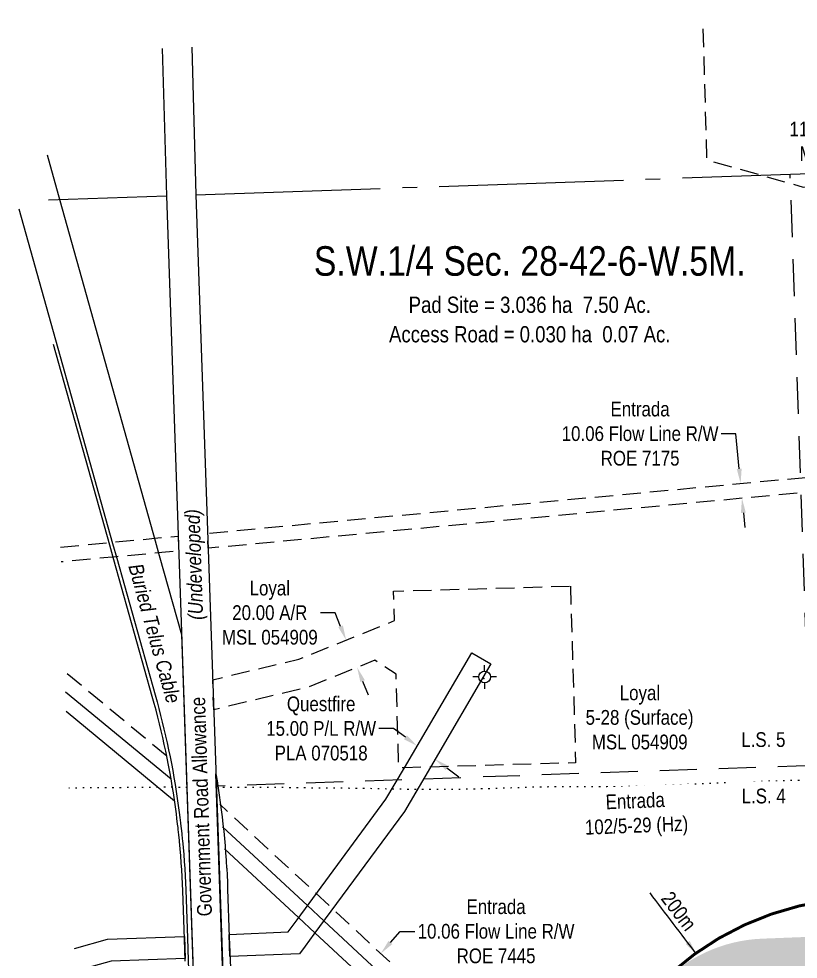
# Model space of a CAD drawing. Extents: x 646312 to 648602, y 5834187 to 5835949.
# Drawn here: x 647548 to 648077, y 5834686 to 5835324 of the extents above; entities that cross this region are included whole.
import ezdxf
from ezdxf.enums import TextEntityAlignment as Align

# ---------------------------------------------------------------- set-up
doc = ezdxf.new("R2010")
doc.units = 0
doc.header["$LTSCALE"] = 5
doc.header["$PDSIZE"] = 0.5
for name, pattern in [('foc-ACCESSROAD', [3.75, 2.5, -1.25]), ('foc-BUFFER', [16.75, 15, -1.75]), ('foc-DOT', [1, 0.2, -0.8]), ('foc-FLOWLINE', [3.75, 2.5, -1.25]), ('foc-LSD', [8, 5, -3]), ('foc-QUARTERLINE', [33, 25, -3, 2, -3])]:
    doc.linetypes.add(name, pattern=pattern)
doc.layers.get('Defpoints').update_dxf_attribs({"color": 9})
for name, color, linetype in [('AS-DRILL', 8, 'foc-DOT'), ('AS-DRILL-T', 8, 'Continuous'), ('AS-TELUS', 224, 'foc-TEL'), ('AUX-BUFFER', 7, 'foc-BUFFER'), ('C-SYMBOL', 7, 'Continuous'), ('C-WS', 13, 'foc-ACCESSROAD'), ('F-FLOWLINE', 190, 'foc-FLOWLINE'), ('F-RW', 190, 'Continuous'), ('F-WS', 190, 'foc-ACCESSROAD'), ('F-WS-S', 8, 'Continuous'), ('L-AREAREQUIRED', 7, 'Continuous'), ('L-AREAWORK', 5, 'Continuous'), ('L-ROAD-T', 7, 'Continuous'), ('L-SEC', 7, 'Continuous'), ('L-SECQ', 8, 'foc-QUARTERLINE'), ('L-SECTION-LSD', 7, 'foc-LSD'), ('L-TITLEDB', 4, 'Continuous'), ('P-BUFFER-H 30m', 51, 'Continuous')]:
    doc.layers.add(name, color=color, linetype=linetype)
for name, color, linetype, lineweight in [('C-WS-T', 13, 'Continuous', 9), ('F-AR-T', 190, 'Continuous', 9), ('F-FLOWLINE-T', 190, 'Continuous', 9), ('F-RW-T', 190, 'Continuous', 9), ('F-WS-T', 190, 'Continuous', 9), ('T-TEXT', 48, 'Continuous', 18)]:
    doc.layers.add(name, color=color, linetype=linetype, lineweight=lineweight)
doc.layers.add('oil_and_gas_wells_dh', color=7, linetype='Continuous', true_color=0x047e0d)
doc.layers.add('oil_and_gas_wells_pt', color=7, linetype='Continuous', true_color=0x53dfc1)
doc.styles.add('100L', font='ARIALN.TTF', dxfattribs={"height": 11})
doc.styles.add('175L', font='ARIALN.TTF', dxfattribs={"height": 20})
doc.styles.add('80CG', font='ARIALN.TTF', dxfattribs={"height": 10})
doc.styles.add('80L', font='ARIALN.TTF', dxfattribs={"height": 10})
doc.styles.add('80LS', font='ARIALNI.TTF', dxfattribs={"height": 10})
doc.styles.add('foc-LtypeFont', font='ARIALN.TTF', dxfattribs={"height": 7.35})
doc.linetypes.add('foc-TEL', pattern='A,2,-1,["T",foc-LtypeFont,S=0.2,R=0,X=-0.425,Y=-0.75],-1.24,8', length=12.24)
doc.dimstyles.new('CG2011', dxfattribs={"dimscale": 5, "dimtxt": 9, "dimasz": 2, "dimexe": 0.2, "dimexo": 0.0625, "dimgap": 0.5, "dimtad": 0, "dimtih": 1, "dimtoh": 1, "dimzin": 0, "dimdsep": 46, "dimtxsty": '80CG', "dimcen": 0.1, "dimse1": 1, "dimse2": 1, "dimclrd": 256, "dimclrt": 256, "dimaunit": 1, "dimadec": 4, "dimazin": 0, "dimtfac": 0.06, "dimtofl": 0, "dimtmove": 0, "dimatfit": 1, "dimfxl": 0.2, "dimtolj": 1, "dimtzin": 0, "dimlwd": -1, "dimarcsym": 0})
doc.dimstyles.new('Compass 5 000', dxfattribs={"dimscale": 5, "dimtxt": 9, "dimasz": 2, "dimexe": 0.2, "dimexo": 0.0625, "dimgap": 0.5, "dimtad": 0, "dimtih": 1, "dimtoh": 1, "dimzin": 0, "dimdsep": 46, "dimtxsty": '80CG', "dimcen": 0.1, "dimse1": 1, "dimse2": 1, "dimclrd": 256, "dimclrt": 256, "dimaunit": 1, "dimadec": 4, "dimazin": 0, "dimtfac": 0.06, "dimtofl": 0, "dimtmove": 0, "dimatfit": 1, "dimfxl": 0.2, "dimtolj": 1, "dimtzin": 0, "dimlwd": -1, "dimarcsym": 0})

# ---------------------------------------------------------------- blocks, each defined once
blk = doc.blocks.new('*D423')
at = {"layer": 'Defpoints', "color": 0, "transparency": 16777216}
for p in [(647770, 5834902.44), (647770.01, 5834902.45), (647777.47, 5834883.9)]:
    blk.add_point(p, dxfattribs=at)
at = {"layer": 'F-AR-T', "transparency": 16777216}
for p, q in [((647762.54, 5834921), (647752.54, 5834921)), ((647766.27, 5834911.72), (647762.54, 5834921)), ((647781.19, 5834874.62), (647784.92, 5834865.34))]:
    blk.add_line(p, q, dxfattribs=at)
for points in [[(647767.81, 5834912.34), (647764.72, 5834911.1), (647770, 5834902.44)], [(647782.74, 5834875.24), (647779.65, 5834874), (647777.46, 5834883.9)]]:
    blk.add_solid(points, dxfattribs=at)
at = {"layer": 'F-AR-T', "transparency": 16777216, "insert": (647718.24, 5834921), "char_height": 10, "attachment_point": 5, "style": '80CG'}
blk.add_mtext('\\A1;Loyal\\P20.00 A/R\\PMSL 054909', dxfattribs=at)
blk = doc.blocks.new('*D430')
at = {"layer": 'Defpoints', "color": 0, "transparency": 16777216}
for p in [(648028.96, 5835007.88), (648037.47, 5835008.67), (648029.9, 5834997.85)]:
    blk.add_point(p, dxfattribs=at)
at = {"layer": 'F-FLOWLINE-T', "transparency": 16777216}
for p, q in [((648034.32, 5835042.42), (648024.32, 5835042.42)), ((648036.54, 5835018.63), (648034.32, 5835042.42)), ((648039.34, 5834988.69), (648040.27, 5834978.74))]:
    blk.add_line(p, q, dxfattribs=at)
for points in [[(648038.2, 5835018.78), (648034.88, 5835018.47), (648037.47, 5835008.67)], [(648041, 5834988.85), (648037.68, 5834988.54), (648038.41, 5834998.65)]]:
    blk.add_solid(points, dxfattribs=at)
at = {"layer": 'F-FLOWLINE-T', "transparency": 16777216, "insert": (647969.32, 5835042.42), "char_height": 10, "attachment_point": 5, "style": '80CG'}
blk.add_mtext('\\A1;Entrada\\P10.06 Flow Line R/W\\PROE 7175', dxfattribs=at)
blk = doc.blocks.new('*D431')
at = {"layer": 'Defpoints', "color": 0, "transparency": 16777216}
for p in [(647786.84, 5834682.3), (647913.59, 5834584.52), (647906.96, 5834576.96)]:
    blk.add_point(p, dxfattribs=at)
at = {"layer": 'F-FLOWLINE-T', "transparency": 16777216}
for p, q in [((647800.07, 5834697.39), (647806.66, 5834704.9)), ((647806.66, 5834704.9), (647816.66, 5834704.9)), ((647780.25, 5834674.78), (647773.65, 5834667.26))]:
    blk.add_line(p, q, dxfattribs=at)
for points in [[(647798.82, 5834698.49), (647801.32, 5834696.29), (647793.48, 5834689.87)], [(647778.99, 5834675.88), (647781.5, 5834673.68), (647786.84, 5834682.3)]]:
    blk.add_solid(points, dxfattribs=at)
at = {"layer": 'F-FLOWLINE-T', "transparency": 16777216, "insert": (647871.66, 5834704.9), "char_height": 10, "attachment_point": 5, "style": '80CG'}
blk.add_mtext('\\A1;Entrada\\P10.06 Flow Line R/W\\PROE 7445', dxfattribs=at)
blk = doc.blocks.new('*D432')
at = {"layer": 'Defpoints', "color": 0, "transparency": 16777216}
for p in [(647830.33, 5834821.67), (647778.73, 5834776.98), (647790.82, 5834768.07)]:
    blk.add_point(p, dxfattribs=at)
at = {"layer": 'F-RW-T', "transparency": 16777216}
for p, q in [((647802.14, 5834842.45), (647792.14, 5834842.45)), ((647810.19, 5834836.51), (647802.14, 5834842.45)), ((647838.38, 5834815.74), (647846.43, 5834809.8))]:
    blk.add_line(p, q, dxfattribs=at)
for points in [[(647811.18, 5834837.86), (647809.2, 5834835.17), (647818.24, 5834830.58)], [(647839.37, 5834817.08), (647837.39, 5834814.4), (647830.33, 5834821.67)]]:
    blk.add_solid(points, dxfattribs=at)
at = {"layer": 'F-RW-T', "transparency": 16777216, "insert": (647753.06, 5834842.45), "char_height": 10, "attachment_point": 5, "style": '80CG'}
blk.add_mtext('\\A1;Questfire\\P15.00 P/L R/W\\PPLA 070518', dxfattribs=at)
blk = doc.blocks.new('GABD')
for p, q in [((0, 0.81), (0, 1.62)), ((-0.81, 0), (-1.62, 0)), ((1.62, 0), (0.81, 0)), ((0, -0.81), (0, -1.62))]:
    blk.add_line(p, q)
blk.add_circle((0, 0), 0.8)

msp = doc.modelspace()

# ---------------------------------------------------------------- hatches: boundary and pattern name
at = {"layer": 'P-BUFFER-H 30m'}
h = msp.add_hatch(color=256, dxfattribs=at)
h.dxf.hatch_style = 1
edge = h.paths.add_edge_path()
edge.add_line((648013.413, 5834348.4), (647994.147, 5834366.317))
edge.add_arc((648062.247, 5834439.545), 100, 182.25067, 227.077781, ccw=False)
edge.add_line((647962.324, 5834435.618), (647956.017, 5834596.094))
edge.add_arc((648055.94, 5834600.021), 100, 92.250366, 182.25067, ccw=False)
edge.add_line((648052.013, 5834699.944), (648221.85, 5834706.618))
edge.add_arc((648225.777, 5834606.695), 100, 2.240571, 92.250366, ccw=False)
edge.add_line((648325.701, 5834610.605), (648332.736, 5834430.798))
edge.add_arc((648232.812, 5834426.888), 100, -88.00888, 2.240571, ccw=False)
edge.add_line((648236.286, 5834326.948), (648084.987, 5834321.688))
edge.add_arc((648081.513, 5834421.628), 100, 227.077781, 271.99112, ccw=False)

# ---------------------------------------------------------------- linework, layer by layer
at = {"layer": 'AS-DRILL', "flags": 128}
msp.add_lwpolyline([(648308.806, 5835134.572), (648308.814, 5835134.622), (648308.772, 5835134.701), (648308.718, 5835134.809), (648308.704, 5835134.969), (648308.696, 5835135.229), (648308.775, 5835135.591), (648308.871, 5835136.034), (648308.931, 5835136.366), (648308.88, 5835136.415), (648308.649, 5835136.438), (648308.358, 5835136.469), (648307.906, 5835136.515), (648307.225, 5835136.535), (648306.478, 5835136.422), (648306.161, 5835136.322), (648306.044, 5835136.218), (648305.998, 5835136.097), (648305.923, 5835135.945), (648305.884, 5835135.573), (648305.91, 5835135.044), (648305.866, 5835134.522), (648305.691, 5835134.337), (648305.276, 5835134.524), (648304.864, 5835134.572), (648304.568, 5835134.433), (648304.312, 5835134.285), (648304.361, 5835133.996), (648304.712, 5835133.647), (648305.128, 5835133.449), (648305.52, 5835133.401), (648305.891, 5835133.363), (648306.105, 5835133.239), (648306.35, 5835133.397), (648306.508, 5835133.802), (648306.333, 5835134.296), (648306.114, 5835134.59), (648305.885, 5835134.543), (648305.503, 5835134.621), (648305.035, 5835134.857), (648304.532, 5835135.282), (648304.262, 5835135.614), (648303.914, 5835135.864), (648303.679, 5835136.016), (648303.605, 5835136.154), (648303.618, 5835136.375), (648303.654, 5835136.526), (648303.692, 5835136.577), (648303.743, 5835136.569), (648303.881, 5835136.293), (648304.015, 5835135.526), (648304.082, 5835134.308), (648304.111, 5835132.688), (648304.091, 5835130.717), (648304.082, 5835128.365), (648304.11, 5835125.825), (648304.132, 5835123.104), (648304.194, 5835120.095), (648304.339, 5835116.658), (648304.573, 5835112.913), (648304.869, 5835108.76), (648305.175, 5835104.287), (648305.504, 5835099.385), (648305.819, 5835093.972), (648306.035, 5835088.186), (648306.192, 5835082.048), (648306.436, 5835075.672), (648306.815, 5835068.811), (648307.3, 5835061.732), (648307.868, 5835054.256), (648308.473, 5835046.551), (648309.055, 5835038.585), (648309.496, 5835030.345), (648309.687, 5835021.766), (648309.775, 5835013.275), (648309.827, 5835004.663), (648309.634, 5834996.223), (648308.996, 5834987.6), (648307.941, 5834979.524), (648306.326, 5834971.101), (648304.399, 5834962.768), (648302.308, 5834954.221), (648299.989, 5834945.916), (648297.194, 5834937.497), (648293.952, 5834929.305), (648290.135, 5834921.255), (648285.91, 5834913.453), (648281.404, 5834905.713), (648276.503, 5834898.11), (648271.182, 5834890.825), (648265.558, 5834883.941), (648259.706, 5834877.359), (648253.399, 5834870.925), (648246.93, 5834864.855), (648240.236, 5834858.979), (648233.243, 5834853.363), (648225.867, 5834847.867), (648218.243, 5834842.632), (648210.408, 5834837.752), (648202.352, 5834833.205), (648194.037, 5834828.99), (648185.511, 5834825.109), (648176.796, 5834821.512), (648168.043, 5834818.204), (648159.062, 5834815.13), (648149.858, 5834812.479), (648140.376, 5834810.449), (648130.962, 5834809.122), (648125.872, 5834808.697), (648116.013, 5834808.197), (648106.746, 5834807.965), (648087.628, 5834807.584), (648068.605, 5834807.085), (648049.425, 5834806.451), (648030.289, 5834805.699), (648011.273, 5834804.96), (647992.251, 5834804.081), (647973.336, 5834803.306), (647954.048, 5834802.939), (647934.938, 5834802.958), (647915.719, 5834802.973), (647896.481, 5834802.628), (647877.512, 5834801.98), (647858.331, 5834801.387), (647839.152, 5834801.053), (647819.952, 5834801.089), (647800.764, 5834801.386), (647781.733, 5834801.807), (647762.658, 5834802.007), (647743.525, 5834802.126), (647724.207, 5834802.438), (647705.005, 5834802.534), (647685.818, 5834802.461), (647666.748, 5834802.521), (647647.385, 5834802.632), (647628.021, 5834802.483), (647608.939, 5834802.252), (647589.934, 5834802.134), (647582.012, 5834802.041)], dxfattribs=at)
at = {"layer": 'AUX-BUFFER', "color": 251, "linetype": 'foc-BUFFER', "const_width": 2, "flags": 128}
msp.add_lwpolyline([(647925.147, 5834489.759), (647924.553, 5834504.756, -0.0003073), (647924.543, 5834505.001), (647923.968, 5834519.984, -0.4139962), (648116.003, 5834727.501), (648155.957, 5834729.064, -0.414096), (648363.619, 5834537.115), (648364.211, 5834522.136, -0.3126582), (648241.916, 5834329.884), (648202.539, 5834313.32, -0.5235985)], format="xyb", close=True, dxfattribs=at)
at = {"layer": 'C-WS', "flags": 128}
msp.add_lwpolyline([(648011.947, 5835316.981), (648014.479, 5835228.165), (648079.983, 5835209.72), (648204.915, 5835212.95), (648201.774, 5835323.815)], dxfattribs=at)
at = {"layer": 'F-FLOWLINE', "flags": 128}
msp.add_lwpolyline([(648225.135, 5835016.114), (647676.462, 5834964.704), (647676.11, 5834974.926), (648224.841, 5835026.181), (648225.135, 5835016.114)], close=True, dxfattribs=at)
for points in [[(647576.374, 5834965.545), (647611.411, 5834968.822), (647642.208, 5834971.703), (647656.053, 5834972.998), (647656.401, 5834962.919), (647644.946, 5834961.847), (647614.151, 5834958.967), (647576.722, 5834955.466)], [(647648.343, 5834823.772), (647579.294, 5834880.873)]]:
    msp.add_lwpolyline(points, dxfattribs=at)
msp.add_lwpolyline([(648087.742, 5834415.835), (648074.547, 5834428.089), (647761.708, 5834719.456, 0.0007995), (647761.684, 5834719.478), (647684.266, 5834791.122)], format="xyb", dxfattribs=at)
at = {"layer": 'F-RW'}
msp.add_lwpolyline([(647738.485, 5834689.75), (647691.208, 5834687.829), (647690.723, 5834702.831), (647730.793, 5834704.657), (647736.853, 5834712.833), (647797.014, 5834794.459), (647809.528, 5834815.853), (647855.139, 5834893.826), (647868.095, 5834886.247), (647827.226, 5834816.37), (647809.57, 5834786.183), (647748.179, 5834702.899), (647742.185, 5834694.768), (647738.485, 5834689.75)], close=True, dxfattribs=at)
for points in [[(647579.758, 5834867.427), (647651.278, 5834808.264)], [(647653.675, 5834793.303), (647580.219, 5834854.058)], [(647686.121, 5834775.702), (647743.78, 5834722.376), (647754.854, 5834712.097), (648067.802, 5834420.628), (648073.814, 5834415.352), (648058.989, 5834414.837), (647801.717, 5834654.95), (647748.88, 5834703.993), (647737.807, 5834714.271), (647687.525, 5834760.817)], [(647585.76, 5834693.381), (647608.269, 5834699.634), (647660.31, 5834701.486), (647660.788, 5834686.608), (647610.64, 5834684.659), (647586.293, 5834677.903)]]:
    msp.add_lwpolyline(points, dxfattribs=at)
at = {"layer": 'F-WS', "flags": 128}
msp.add_lwpolyline([(647922.093, 5834939.115), (647925.595, 5834819.241), (647827.226, 5834816.37), (647809.528, 5834815.853), (647805.721, 5834815.742), (647803.863, 5834879.358), (647789.518, 5834888.749), (647744.012, 5834870.442), (647680.239, 5834855.186), (647679.536, 5834875.573), (647737.923, 5834889.538), (647802.803, 5834915.637), (647802.22, 5834935.617), (647922.093, 5834939.115)], close=True, dxfattribs=at)
at = {"layer": 'L-SEC'}
for p, q in [((647665.349, 5835304.472), (647668.193, 5835204.51)), ((647645.251, 5835303.748), (647648.093, 5835203.817)), ((647648.093, 5835203.817), (647675.76, 5834401.534)), ((647668.193, 5835204.51), (647695.859, 5834402.232))]:
    msp.add_line(p, q, dxfattribs=at)
at = {"layer": 'L-SECQ'}
for p, q in [((647668.193, 5835204.51), (648439.342, 5835231.067)), ((647568.252, 5835201.063), (647648.093, 5835203.817))]:
    msp.add_line(p, q, dxfattribs=at)
at = {"layer": 'L-SECTION-LSD', "flags": 128}
msp.add_lwpolyline([(648098.717, 5834416.216), (648071.091, 5835218.385)], dxfattribs=at)
at = {"layer": 'L-TITLEDB'}
for points in [[(647567.2, 5835231.563), (647575.916, 5835200.536), (647640.564, 5834969.76), (647643.324, 5834959.91), (647658.355, 5834906.256), (647675.573, 5834406.951)], [(647660.868, 5834684.746), (647660.358, 5834699.623), (647659.233, 5834732.416), (647659.04, 5834737.184), (647658.805, 5834741.951), (647658.53, 5834746.716), (647658.214, 5834751.478), (647657.858, 5834756.237), (647657.462, 5834760.993), (647657.024, 5834765.745), (647656.943, 5834766.567), (647656.564, 5834770.327), (647656.167, 5834773.973), (647656.026, 5834775.237), (647655.741, 5834777.672), (647655.297, 5834781.369), (647654.87, 5834784.713), (647654.231, 5834789.442), (647653.551, 5834794.166), (647652.831, 5834798.884), (647652.071, 5834803.596), (647651.272, 5834808.3), (647650.431, 5834812.999), (647649.551, 5834817.69), (647648.631, 5834822.372), (647647.671, 5834827.047), (647646.671, 5834831.714), (647645.631, 5834836.372), (647644.553, 5834841.021), (647643.434, 5834845.66), (647642.276, 5834850.29), (647641.078, 5834854.91), (647639.841, 5834859.52), (647638.565, 5834864.118), (647612.535, 5834956.963), (647609.774, 5834966.812), (647571.639, 5835102.844)], [(647695.859, 5834402.232), (647681.737, 5834811.75), (647682.536, 5834806.897), (647683.295, 5834802.037), (647684.014, 5834797.17), (647684.692, 5834792.298), (647685.329, 5834787.42), (647685.926, 5834782.538), (647686.481, 5834777.65), (647686.997, 5834772.758), (647687.471, 5834767.862), (647687.905, 5834762.962), (647688.298, 5834758.059), (647688.65, 5834753.153), (647688.713, 5834752.192), (647688.713, 5834752.192), (647688.959, 5834748.243), (647689.003, 5834747.518), (647689.249, 5834742.966), (647689.469, 5834738.229), (647689.649, 5834733.503), (647690.769, 5834701.036), (647691.287, 5834686.035), (647700.886, 5834407.869)]]:
    msp.add_lwpolyline(points, dxfattribs=at)
at = {"layer": 'oil_and_gas_wells_dh'}
msp.add_point((647863.404, 5834876.367), dxfattribs=at)
at = {"layer": 'oil_and_gas_wells_pt'}
msp.add_point((647863.404, 5834876.367), dxfattribs=at)

# ---------------------------------------------------------------- block references
at = {"layer": 'F-WS-S', "xscale": 4.998559199999971, "yscale": 4.998559199999971, "zscale": 4.998559199999971}
msp.add_blockref('GABD', (647863.907, 5834877.429), dxfattribs=at)

# ---------------------------------------------------------------- texts
at = {"layer": 'AUX-BUFFER', "insert": (647990.916, 5834733.058), "char_height": 10, "attachment_point": 1, "rotation": 307.247774, "style": '80L'}
msp.add_mtext_dynamic_manual_height_columns('200m', width=6.84691, gutter_width=45, heights=[0], dxfattribs=at)
at = {"layer": 'C-SYMBOL', "color": 3, "style": '175L'}
msp.add_text('S.W.1/4 Sec. 28-42-6-W.5M.', height=19.99411, dxfattribs=at).set_placement((647894.503, 5835143.572), align=Align.BOTTOM_CENTER)
at = {"layer": 'L-AREAREQUIRED', "color": 5, "style": '100L'}
msp.add_text('Pad Site = 3.036 ha  7.50 Ac.', height=10.99676, dxfattribs=at).set_placement((647894.503, 5835121.078), align=Align.BOTTOM_CENTER)
at = {"layer": 'L-AREAWORK', "color": 5, "style": '100L'}
msp.add_text('Access Road = 0.030 ha  0.07 Ac.', height=10.99676, dxfattribs=at).set_placement((647894.503, 5835101.084), align=Align.BOTTOM_CENTER)
at = {"layer": 'T-TEXT', "style": '80LS'}
msp.add_text('(Undeveloped)', height=9.99707, rotation=91.850539, dxfattribs=at).set_placement((647666.834, 5834953.669), align=Align.MIDDLE_CENTER)

# ---------------------------------------------------------------- dimensions: what is measured, and where the dimension line sits
at = {"layer": 'F-AR-T'}
dim = msp.add_aligned_dim(p1=(647777.474, 5834883.904), p2=(647770.015, 5834902.447), distance=0.015, text='Loyal\\P20.00 A/R\\PMSL 054909', dimstyle='Compass 5 000', dxfattribs=at)
dim.commit()
dim.dimension.update_dxf_attribs({"geometry": '*D423', "text_midpoint": (647718.239, 5834920.997)})
at = {"layer": 'F-FLOWLINE-T'}
for base, p1, p2, angle, text, picture, middle in [((648037.474, 5835008.672), (648029.899, 5834997.853), (648028.962, 5835007.876), 95.343303, 'Entrada\\P10.06 Flow Line R/W\\PROE 7175', '*D430', (647969.318, 5835042.418)), ((647786.84, 5834682.3), (647913.593, 5834584.524), (647906.956, 5834576.956), 228.74866, 'Entrada\\P10.06 Flow Line R/W\\PROE 7445', '*D431', (647871.664, 5834704.904))]:
    dim = msp.add_linear_dim(base=base, p1=p1, p2=p2, angle=angle, text=text, dimstyle='Compass 5 000', dxfattribs=at)
    dim.commit()
    dim.dimension.update_dxf_attribs({"geometry": picture, "text_midpoint": middle, "dimtype": 161})
at = {"layer": 'F-RW-T'}
dim = msp.add_linear_dim(base=(647830.328, 5834821.672), p1=(647778.728, 5834776.979), p2=(647790.816, 5834768.069), angle=323.605011, text='Questfire\\P15.00 P/L R/W\\PPLA 070518', dimstyle='Compass 5 000', dxfattribs=at)
dim.commit()
dim.dimension.update_dxf_attribs({"geometry": '*D432', "text_midpoint": (647753.056, 5834842.448), "dimtype": 161})

# ---------------------------------------------------------------- leaders
at = {"layer": 'AUX-BUFFER', "path_type": 1}
msp.add_leader([(648007.624, 5834689.407), (647976.044, 5834730.94)], dimstyle='CG2011', override={"dimasz": 2, "dimgap": 0.5, "dimtad": 0}, dxfattribs=at)

# ---------------------------------------------------------------- next in the draw order: texts
at = {"layer": 'AS-DRILL-T', "insert": (647928.81, 5834796.994), "char_height": 9.99707, "attachment_point": 1, "rotation": 2.251505, "style": '175L', "bg_fill": 2}
msp.add_mtext_dynamic_manual_height_columns('\\pi16.962;Entrada\\P\\pi2.2667;102/5-29 (Hz)', width=72.62387, gutter_width=100, heights=[0], dxfattribs=at)
at = {"layer": 'C-WS-T', "insert": (648067.319, 5835270.71), "char_height": 9.99707, "attachment_point": 1, "style": '175L', "bg_fill": 3, "box_fill_scale": 1.15, "bg_fill_color": 256, "bg_fill_true_color": 256, "bg_fill_transparency": 0}
msp.add_mtext_dynamic_manual_height_columns('\\pi20.226;Obsidian\\P\\pi3.3141;11-28 (Surface)\\P\\pi10.058;MSL ______', width=84.27247, gutter_width=100, heights=[0], dxfattribs=at)

# ---------------------------------------------------------------- next in the draw order: linework, layer by layer
at = {"layer": 'L-SECTION-LSD'}
msp.add_line((648487.447, 5834831.207), (647682.026, 5834803.371), dxfattribs=at)

# ---------------------------------------------------------------- next in the draw order: texts
at = {"layer": 'F-WS-T', "insert": (647932.075, 5834871.692), "char_height": 9.99707, "attachment_point": 1, "style": '175L', "bg_fill": 2}
msp.add_mtext_dynamic_manual_height_columns('\\pi23.447;Loyal\\P\\pi0.28907;5-28 (Surface)\\P\\pi4.5238;MSL 054909', width=72.62387, gutter_width=100, heights=[0], dxfattribs=at)
at = {"layer": 'L-ROAD-T', "insert": (647666.698, 5834789.355), "char_height": 9.99707, "width": 148.5626, "attachment_point": 2, "rotation": 91.814157, "style": '80L', "bg_fill": 3, "box_fill_scale": 1.15, "bg_fill_color": 256, "bg_fill_true_color": 256, "bg_fill_transparency": 0}
msp.add_mtext('Government Road Allowance', dxfattribs=at)
at = {"layer": 'L-SECTION-LSD', "char_height": 10, "attachment_point": 1, "style": '100L', "bg_fill": 3, "box_fill_scale": 1.5, "bg_fill_color": 256, "bg_fill_transparency": 0}
for s, width, insert in [('\\pi1.7496;L.S. 5', 30.39218, (648036.178, 5834839.985)), ('\\pi1.977;L.S. 4', 30.5309, (648036.178, 5834801.7))]:
    msp.add_mtext_dynamic_manual_height_columns(s, width=width, gutter_width=54.984, heights=[0], dxfattribs=dict(at, insert=insert))

# ---------------------------------------------------------------- next in the draw order: linework, layer by layer
at = {"layer": 'AS-TELUS', "flags": 128}
msp.add_lwpolyline([(647548.056, 5835194.871), (647611.684, 5834967.947), (647614.446, 5834958.098), (647640.481, 5834865.255, -0.0006525), (647640.482, 5834865.25), (647641.759, 5834860.651, -0.0021579), (647641.763, 5834860.634), (647643, 5834856.025, -0.0020865), (647643.005, 5834856.009), (647644.203, 5834851.389, -0.0021598), (647644.207, 5834851.373), (647645.366, 5834846.743, -0.0021194), (647645.37, 5834846.726), (647646.489, 5834842.087, -0.002154), (647646.493, 5834842.07), (647647.572, 5834837.421, -0.0020917), (647647.575, 5834837.405), (647648.616, 5834832.747, -0.0021696), (647648.619, 5834832.73), (647649.619, 5834828.063, -0.0021108), (647649.622, 5834828.047), (647650.583, 5834823.372, -0.0021274), (647650.586, 5834823.355), (647651.506, 5834818.673, -0.002139), (647651.51, 5834818.656), (647652.39, 5834813.965, -0.0021061), (647652.393, 5834813.949), (647653.234, 5834809.25, -0.0021675), (647653.237, 5834809.233), (647654.037, 5834804.528, -0.0021259), (647654.04, 5834804.511), (647654.8, 5834799.799, -0.0020875), (647654.802, 5834799.783), (647655.523, 5834795.065, -0.0021738), (647655.525, 5834795.048), (647656.205, 5834790.324, -0.0020884), (647656.207, 5834790.308), (647656.847, 5834785.578, -0.001922), (647656.849, 5834785.563), (647657.276, 5834782.22, -0.0017703), (647657.277, 5834782.206), (647657.722, 5834778.509, -0.0008172), (647657.723, 5834778.502), (647658.008, 5834776.067, -0.0013142), (647658.009, 5834776.056), (647658.151, 5834774.792, -0.0006981), (647658.151, 5834774.787), (647658.548, 5834771.141, -0.0019904), (647658.55, 5834771.125), (647658.929, 5834767.365, -0.0004321), (647658.929, 5834767.361), (647659.011, 5834766.54, -0.0017286), (647659.012, 5834766.526), (647659.449, 5834761.774, -0.0021542), (647659.451, 5834761.757), (647659.848, 5834757.001, -0.0021053), (647659.849, 5834756.984), (647660.206, 5834752.225, -0.0021264), (647660.207, 5834752.208), (647660.523, 5834747.446, -0.0021534), (647660.524, 5834747.429), (647660.799, 5834742.664, -0.0021039), (647660.8, 5834742.647), (647661.035, 5834737.881, -0.0021526), (647661.036, 5834737.863), (647661.23, 5834733.095, -0.0015785), (647661.23, 5834733.082), (647662.357, 5834700.289), (647662.868, 5834685.413), (647672.417, 5834407.431), (647676.725, 5834281.994)], format="xyb", dxfattribs=at)
msp.add_lwpolyline([(647548.056, 5835194.871), (647611.684, 5834967.947), (647614.446, 5834958.098), (647640.481, 5834865.255, -0.0006525), (647640.482, 5834865.25), (647641.759, 5834860.651, -0.0021579), (647641.763, 5834860.634), (647643, 5834856.025, -0.0020865), (647643.005, 5834856.009), (647644.203, 5834851.389, -0.0021598), (647644.207, 5834851.373), (647645.366, 5834846.743, -0.0021194), (647645.37, 5834846.726), (647646.489, 5834842.087, -0.002154), (647646.493, 5834842.07), (647647.572, 5834837.421, -0.0020917), (647647.575, 5834837.405), (647648.616, 5834832.747, -0.0021696), (647648.619, 5834832.73), (647649.619, 5834828.063, -0.0021108), (647649.622, 5834828.047), (647650.583, 5834823.372, -0.0021274), (647650.586, 5834823.355), (647651.506, 5834818.673, -0.002139), (647651.51, 5834818.656), (647652.39, 5834813.965, -0.0021061), (647652.393, 5834813.949), (647653.234, 5834809.25, -0.0021675), (647653.237, 5834809.233), (647654.037, 5834804.528, -0.0021259), (647654.04, 5834804.511), (647654.8, 5834799.799, -0.0020875), (647654.802, 5834799.783), (647655.523, 5834795.065, -0.0021738), (647655.525, 5834795.048), (647656.205, 5834790.324, -0.0020884), (647656.207, 5834790.308), (647656.847, 5834785.578, -0.001922), (647656.849, 5834785.563), (647657.276, 5834782.22, -0.0017703), (647657.277, 5834782.206), (647657.722, 5834778.509, -0.0008172), (647657.723, 5834778.502), (647658.008, 5834776.067, -0.0013142), (647658.009, 5834776.056), (647658.151, 5834774.792, -0.0006981), (647658.151, 5834774.787), (647658.548, 5834771.141, -0.0019904), (647658.55, 5834771.125), (647658.929, 5834767.365, -0.0004321), (647658.929, 5834767.361), (647659.011, 5834766.54, -0.0017286), (647659.012, 5834766.526), (647659.449, 5834761.774, -0.0021542), (647659.451, 5834761.757), (647659.848, 5834757.001, -0.0021053), (647659.849, 5834756.984), (647660.206, 5834752.225, -0.0021264), (647660.207, 5834752.208), (647660.523, 5834747.446, -0.0021534), (647660.524, 5834747.429), (647660.799, 5834742.664, -0.0021039), (647660.8, 5834742.647), (647661.035, 5834737.881, -0.0021526), (647661.036, 5834737.863), (647661.23, 5834733.095, -0.0015785), (647661.23, 5834733.082), (647662.357, 5834700.289), (647662.868, 5834685.413), (647672.417, 5834407.431), (647676.725, 5834281.994)], format="xyb", dxfattribs=at)

# ---------------------------------------------------------------- next in the draw order: texts
at = {"layer": 'AS-TELUS', "insert": (647631.789, 5834955.53), "char_height": 10, "attachment_point": 1, "rotation": 285.650567, "style": '100L', "bg_fill": 3, "box_fill_scale": 1.15, "bg_fill_color": 256, "bg_fill_true_color": 256, "bg_fill_transparency": 0}
msp.add_mtext_dynamic_manual_height_columns('\\pi0.29898;{\\fArial Narrow|b0|i1|c0|p34;Buried Telus Cable}', width=97.23506, gutter_width=55, heights=[0], dxfattribs=at)

doc.saveas('drawing.dxf')
